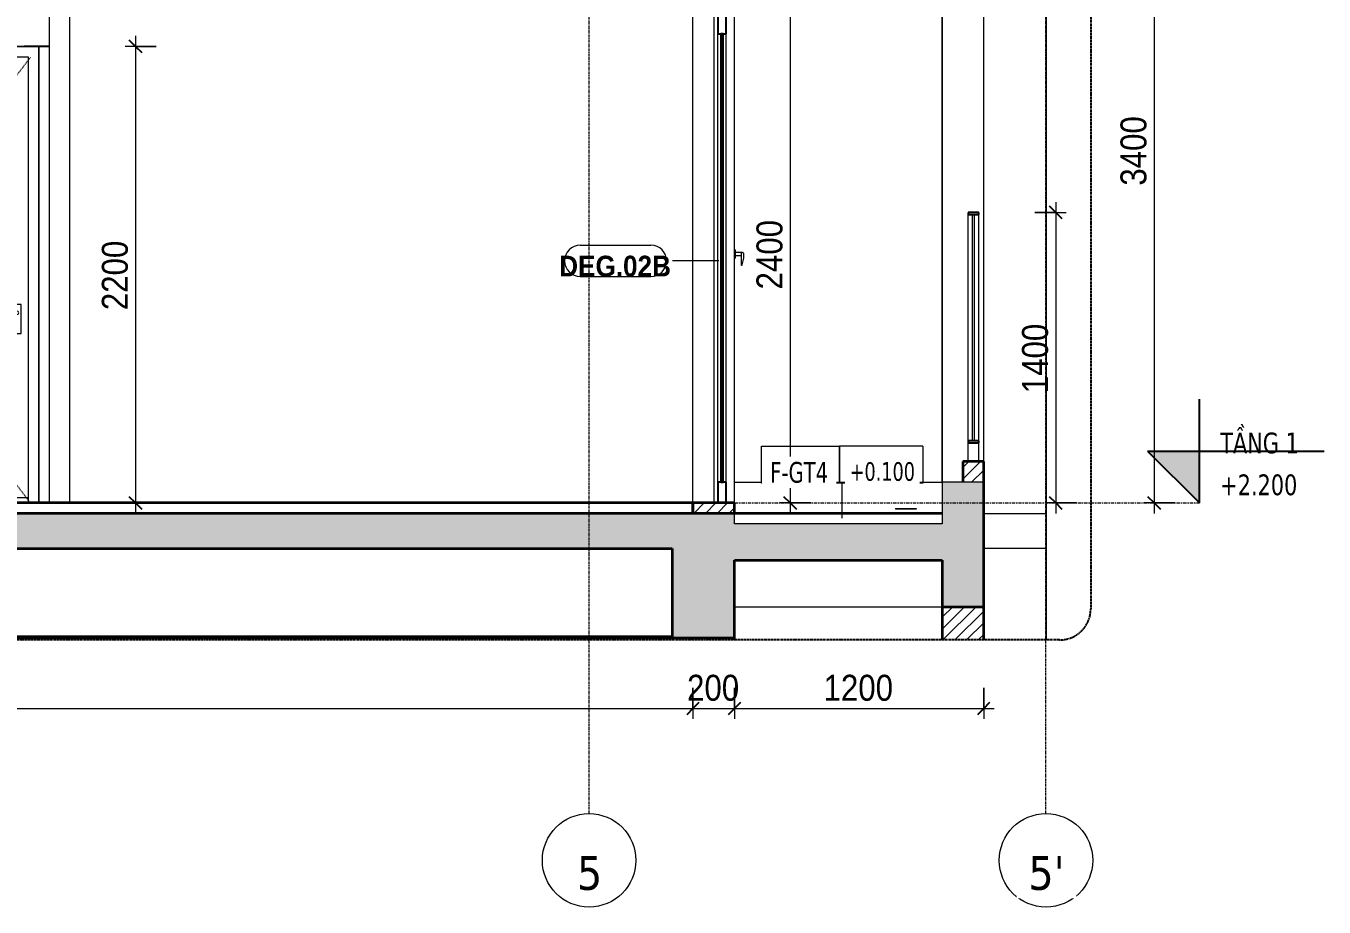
# Model space of a CAD drawing. Header units: millimetres. Extents: x 42054 to 236235, y 253 to 78637.
# Drawn here: x 64682 to 70932, y 253 to 4498 of the extents above; entities that cross this region are included whole.
import ezdxf

# ---------------------------------------------------------------- set-up
doc = ezdxf.new("R2010")
doc.units = ezdxf.units.MM
for name, pattern in [('Centre', [31.75, 6.35, -4.7625, 15.875, -4.7625]), ('Dash', [6, 3, -3]), ('Grid Line', [22.225, 12.7, -3.175, 3.175, -3.175]), ('Hidden', [7.14375, 4.7625, -2.38125])]:
    doc.linetypes.add(name, pattern=pattern)
for name, color, linetype, lineweight in [('0-4', 90, 'Continuous', 5), ('A-ANNO-DIMS', 211, 'Continuous', 9), ('A-ANNO-DIMS-50', 211, 'Continuous', 9), ('A-CLNG-1', 250, 'Continuous', 35), ('A-CLNG-PATT-3', 13, 'Continuous', 18), ('A-DETL-GENF', 92, 'Continuous', 18), ('A-DETL-GENF-4', 92, 'Hidden', 25), ('A-DETL-GENF-5', 9, 'Continuous', 18), ('A-DETL-GENF-HDLN-1', 7, 'Dash', 18), ('A-DETL-MEDM', 33, 'Continuous', 35), ('A-DETL-THIN', 151, 'Continuous', 18), ('A-DOOR', 31, 'Continuous', 18), ('A-DOOR-1', 7, 'Continuous', 18), ('A-DOOR-3', 10, 'Continuous', 25), ('A-DOOR-4', 31, 'Continuous', 25), ('A-DOOR-FRAM', 31, 'Continuous', 25), ('A-DOOR-FRAM-1', 31, 'Continuous', 18), ('A-DOOR-GLAZ', 31, 'Continuous', 25), ('A-DOOR-IDEN', 31, 'Continuous', 9), ('A-FLOR-2', 7, 'Continuous', 18), ('A-FLOR-FNSH-1', 250, 'Continuous', 35), ('A-FLOR-HRAL', 11, 'Continuous', 18), ('A-FLOR-HRAL-3', 11, 'Continuous', 25), ('A-FLOR-IDEN', 11, 'Continuous', 9), ('A-FLOR-LEVL', 51, 'Continuous', 9), ('A-FLOR-LEVL-1', 51, 'Continuous', 25), ('A-FLOR-LEVL-2', 51, 'Centre', 9), ('A-WALL', 113, 'Continuous', 18), ('A-WALL-2', 250, 'Continuous', 35), ('A-WALL-3', 7, 'Continuous', 18), ('A-WALL-PATT-2', 111, 'Continuous', 18), ('M-EQPM', 50, 'Continuous', 18), ('M-EQPM-1', 7, 'Continuous', 18), ('S-BEAM-1', 7, 'Continuous', 18), ('S-COLS', 52, 'Continuous', 18), ('S-COLS-8', 7, 'Continuous', 18), ('S-GRID-1', 1, 'Grid Line', 9), ('S-GRID-IDEN', 1, 'Continuous', 9)]:
    doc.layers.add(name, color=color, linetype=linetype, lineweight=lineweight)
doc.styles.add('Arial_B', font='arialbd.ttf', dxfattribs={"width": 0.9, "height": 100})
doc.styles.add('Tahoma', font='tahoma.ttf', dxfattribs={"width": 0.8, "height": 100})
doc.styles.add('Tahoma_1', font='tahoma.ttf', dxfattribs={"width": 0.8, "height": 90})
doc.styles.add('Tahoma_B', font='tahomabd.ttf', dxfattribs={"height": 162.5})
doc.styles.add('Tahoma_B_1', font='tahomabd.ttf', dxfattribs={"width": 0.85, "height": 100})
doc.styles.add('UTM Avo', font='', dxfattribs={"width": 0.9, "height": 125})
doc.styles.get('UTM Avo').set_extended_font_data('UTM Avo')
doc.dimstyles.new('1_Dim_chi_tiet_2_5', dxfattribs={"dimscale": 304.8, "dimtxt": 124.912619, "dimasz": 0.19685, "dimexe": 0.164042, "dimexo": 0.0625, "dimgap": 0.016404, "dimtad": 1, "dimdec": 0, "dimrnd": 5, "dimzin": 0, "dimdsep": 46, "dimtxsty": 'UTM Avo', "dimblk1": 'OBLIQUE', "dimblk2": 'OBLIQUE', "dimsah": 1, "dimcen": 0.09, "dimdle": 0.164042, "dimazin": 0, "dimtfac": 1, "dimtdec": 4, "dimtix": 1, "dimtmove": 0, "dimatfit": 3, "dimfxl": 0.328084, "dimfxlon": 1, "dimtvp": 1, "dimtolj": 1, "dimtzin": 0, "dimarcsym": 2})
pattern_1 = [(45, (64380.4, 15773.775), (-28.28427, 28.28427), [])]

# ---------------------------------------------------------------- blocks, each defined once
blk = doc.blocks.new('NCV_TKTC_KET CAU_rvt-2-TKCS_CĂN HỘ LOẠI 1A - MẶT CẮT 1')
at = {"layer": 'A-FLOR-2'}
for p, q in [((54652.6, 2150), (54952.6, 2150)), ((54952.6, 2150), (54952.6, 1980)), ((54952.6, 1980), (54652.6, 1980))]:
    blk.add_line(p, q, dxfattribs=at)
at = {"layer": 'S-BEAM-1'}
for p, q in [((53452.6, 2300), (54452.6, 2300)), ((53452.6, 1700), (54452.6, 1700))]:
    blk.add_line(p, q, dxfattribs=at)
at = {"layer": 'S-COLS-8'}
blk.add_line((54952.6, 6144.4), (54952.6, 1540), dxfattribs=at)
blk = doc.blocks.new('DOOR_CW_01 CANH MO-PANEL KINH - DIW_01-900x2200-CỬA GỖ VÂN LAMINATE-553375-TKCS_CĂN HỘ LOẠI 1A - MẶT CẮT 1')
at = {"layer": 'A-DOOR-3'}
blk.add_line((50152.564287, 4400), (50032.564287, 4400), dxfattribs=at)
blk = doc.blocks.new('THU NUOC - THU NUOC-461820-TKCS_CĂN HỘ LOẠI 1A - MẶT CẮT 1')
at = {"layer": 'M-EQPM-1'}
for p, q in [((54227.635618, 5573.175), (54327.635618, 5573.175)), ((54227.635618, 5573.175), (54227.635618, 5570)), ((54327.635618, 5570), (54227.635618, 5570)), ((54327.635618, 5573.175), (54327.635618, 5570))]:
    blk.add_line(p, q, dxfattribs=at)
blk = doc.blocks.new('DOOR_CW_01 CANH MO-PANEL KINH - DIG_01-900x2200-CỬA NHÔM KÍNH-400868-TKCS_CĂN HỘ LOẠI 1A - MẶT CẮT 1')
at = {"layer": 'A-DETL-GENF-HDLN-1'}
for p, q in [((49242.6, 3273.5), (50062.6, 4347)), ((50062.6, 2200), (49242.6, 3273.5))]:
    blk.add_line(p, q, dxfattribs=at)
at = {"layer": 'A-DOOR-1'}
for p, q in [((50102.6, 4400), (49202.6, 4400)), ((49202.6, 4400), (49202.6, 2200)), ((50102.6, 2200), (50102.6, 4400)), ((49252.6, 2200), (49252.6, 4350)), ((49252.6, 4350), (50052.6, 4350)), ((50052.6, 4350), (50052.6, 2200)), ((49367.6, 4158), (49937.6, 4158)), ((49367.6, 2426), (49367.6, 4158)), ((49922.6, 4143), (49382.6, 4143)), ((49382.6, 4143), (49382.6, 2441)), ((49922.6, 3124.5), (49922.6, 4143)), ((49937.6, 4158), (49937.6, 3124.5)), ((49977.8, 3156), (49977.8, 3124.5)), ((50017.3, 3156), (49977.8, 3156)), ((50017.3, 3016), (50017.3, 3156)), ((49896.8, 3124.5), (49922.6, 3124.5)), ((49896.8, 3107.5), (49896.8, 3124.5)), ((49922.6, 3107.5), (49896.8, 3107.5)), ((49997.6, 3124.5), (49922.6, 3124.5)), ((49922.6, 2441), (49922.6, 3107.5)), ((49997.6, 3107.5), (49922.6, 3107.5)), ((49937.6, 3107.5), (49937.6, 2426)), ((49977.8, 3107.5), (49977.8, 3016)), ((49977.8, 3016), (50017.3, 3016)), ((49382.6, 2441), (49922.6, 2441)), ((49937.6, 2426), (49367.6, 2426)), ((49252.6, 2226), (50052.6, 2226))]:
    blk.add_line(p, q, dxfattribs=at)
for start, end in [(0, 90), (270, 360)]:
    blk.add_arc((49997.6, 3116), 8.5, start, end, dxfattribs=at)
blk = doc.blocks.new('NCV_TKTC_TANG 1_rvt-2-TKCS_CĂN HỘ LOẠI 1A - MẶT CẮT 1')
at = {"layer": 'A-FLOR-FNSH-1'}
for p, q in [((53252.6, 2200), (44652.6, 2200)), ((53252.6, 2150), (53252.6, 2200)), ((54452.6, 2150), (53452.6, 2150))]:
    blk.add_line(p, q, dxfattribs=at)
at = {"layer": 'A-WALL-3'}
for p, q in [((50152.6, 4700), (50152.6, 2200)), ((53252.6, 2200), (53252.6, 4700)), ((49202.6, 4400), (50102.6, 4400)), ((50102.6, 4400), (50102.6, 2300)), ((50102.6, 2300), (50102.6, 2200))]:
    blk.add_line(p, q, dxfattribs=at)
at = {"layer": 'S-COLS-8'}
for p, q in [((50152.6, 4700), (50152.6, 2200)), ((50252.6, 2200), (50252.6, 4700))]:
    blk.add_line(p, q, dxfattribs=at)
at = {"layer": 'A-DOOR'}
for name in ['DOOR_CW_01 CANH MO-PANEL KINH - DIG_01-900x2200-CỬA NHÔM KÍNH-400868-TKCS_CĂN HỘ LOẠI 1A - MẶT CẮT 1', 'DOOR_CW_01 CANH MO-PANEL KINH - DIW_01-900x2200-CỬA GỖ VÂN LAMINATE-553375-TKCS_CĂN HỘ LOẠI 1A - MẶT CẮT 1']:
    blk.add_blockref(name, (0, 0), dxfattribs=at)
at = {"layer": 'M-EQPM'}
blk.add_blockref('THU NUOC - THU NUOC-461820-TKCS_CĂN HỘ LOẠI 1A - MẶT CẮT 1', (0, -3400), dxfattribs=at)
blk = doc.blocks.new('DEG_02-DEG_03 - DEG_02B-1800x2400mm-CỬA ĐI 02 CÁNH TRƯỢT-2213204-TKCS_CĂN HỘ LOẠI 1A - MẶT CẮT 1')
at = {"layer": 'A-DOOR'}
for p, q in [((53452.6, 2200), (53452.6, 4560)), ((53372.6, 2300), (53372.6, 4460)), ((53412.6, 2300), (53412.6, 4460)), ((53412.6, 2300), (53412.6, 4460)), ((53455.6, 3420), (53452.6, 3420)), ((53452.6, 3380), (53455.6, 3380)), ((53455.6, 3420), (53455.6, 3400)), ((53485.6, 3407), (53455.6, 3407)), ((53455.6, 3400), (53455.6, 3380)), ((53455.6, 3393), (53485.6, 3393)), ((53485.6, 3399.2), (53485.6, 3408.3)), ((53485.6, 3345.2), (53485.6, 3399.2)), ((53485.6, 3343.7), (53485.6, 3345.2)), ((53485.6, 3345.2), (53485.6, 3343.7))]:
    blk.add_line(p, q, dxfattribs=at)
at = {"layer": 'A-DOOR', "flags": 128}
for points in [[(53485.6, 3408.7), (53485.7, 3408.7), (53485.8, 3408.7), (53485.8, 3408.7), (53485.9, 3408.7), (53485.9, 3408.7), (53486, 3408.7), (53486.1, 3408.7), (53486.1, 3408.7), (53486.2, 3408.7), (53486.2, 3408.7), (53486.3, 3408.7), (53486.3, 3408.7), (53486.4, 3408.7), (53486.4, 3408.7), (53486.5, 3408.7), (53486.5, 3408.7), (53486.6, 3408.7), (53486.6, 3408.7), (53486.7, 3408.7), (53486.7, 3408.7), (53486.8, 3408.7), (53486.8, 3408.7), (53486.8, 3408.7), (53486.9, 3408.7), (53486.9, 3408.7), (53486.9, 3408.7), (53487, 3408.7), (53487, 3408.7), (53487, 3408.7), (53487, 3408.7), (53487.1, 3408.7), (53487.1, 3408.7), (53487.1, 3408.7), (53487.1, 3408.7), (53487.1, 3408.7), (53487.1, 3408.7), (53487.1, 3408.7), (53487.1, 3408.7), (53487.1, 3408.7)], [(53487.1, 3408.7), (53487.1, 3408.7), (53487.1, 3408.7), (53487.1, 3408.7), (53487.1, 3408.7), (53487.1, 3408.7), (53487.1, 3408.7), (53487.1, 3408.7), (53487.1, 3408.7), (53487, 3408.7), (53487, 3408.7), (53487, 3408.7), (53487, 3408.7), (53486.9, 3408.7), (53486.9, 3408.7), (53486.9, 3408.7), (53486.8, 3408.7), (53486.8, 3408.7), (53486.8, 3408.7), (53486.7, 3408.7), (53486.7, 3408.7), (53486.6, 3408.7), (53486.6, 3408.7), (53486.5, 3408.7), (53486.5, 3408.7), (53486.4, 3408.7), (53486.4, 3408.7), (53486.3, 3408.7), (53486.3, 3408.7), (53486.2, 3408.7), (53486.2, 3408.7), (53486.1, 3408.7), (53486.1, 3408.7), (53486, 3408.7), (53485.9, 3408.7), (53485.9, 3408.7), (53485.8, 3408.7), (53485.8, 3408.7), (53485.7, 3408.7), (53485.7, 3408.7), (53485.6, 3408.7)], [(53487.1, 3408.7), (53487.5, 3408.7), (53487.9, 3408.6), (53488.3, 3408.6), (53488.6, 3408.5), (53489, 3408.5), (53489.4, 3408.4), (53489.7, 3408.3), (53490.1, 3408.2), (53490.5, 3408.1), (53490.8, 3407.9), (53491.2, 3407.8), (53491.5, 3407.6), (53491.8, 3407.4), (53492.2, 3407.2), (53492.5, 3407), (53492.8, 3406.8), (53493.1, 3406.6), (53493.4, 3406.3), (53493.6, 3406.1), (53493.9, 3405.8), (53494.2, 3405.5), (53494.4, 3405.2), (53494.7, 3404.9), (53494.9, 3404.6), (53495.1, 3404.3), (53495.3, 3404), (53495.5, 3403.7), (53495.6, 3403.3), (53495.8, 3403), (53495.9, 3402.6), (53496.1, 3402.3), (53496.2, 3401.9), (53496.3, 3401.6), (53496.4, 3401.2), (53496.4, 3400.8), (53496.5, 3400.4), (53496.5, 3400.1), (53496.6, 3399.7), (53496.6, 3399.3), (53496.6, 3399.2)], [(53496.6, 3399.2), (53496.5, 3392.6), (53496.1, 3386), (53495.4, 3379.5), (53494.5, 3373), (53493.3, 3366.5), (53491.9, 3360.1), (53490.2, 3353.7), (53488.2, 3347.4), (53487.5, 3345.2)], [(53487.5, 3345.2), (53487.5, 3345.1), (53487.4, 3345), (53487.4, 3345), (53487.3, 3344.9), (53487.3, 3344.8), (53487.2, 3344.7), (53487.2, 3344.6), (53487.1, 3344.6), (53487.1, 3344.5), (53487, 3344.4), (53486.9, 3344.3), (53486.9, 3344.3), (53486.8, 3344.2), (53486.7, 3344.2), (53486.7, 3344.1), (53486.6, 3344), (53486.5, 3344), (53486.4, 3343.9), (53486.3, 3343.9), (53486.3, 3343.9), (53486.2, 3343.8), (53486.1, 3343.8), (53486, 3343.8), (53485.9, 3343.7), (53485.8, 3343.7), (53485.7, 3343.7), (53485.6, 3343.7)]]:
    blk.add_lwpolyline(points, dxfattribs=at)
at = {"layer": 'A-DOOR-4'}
for p, q in [((53372.6, 4560), (53372.6, 4460)), ((53412.6, 4560), (53372.6, 4560)), ((53412.6, 4460), (53412.6, 4560)), ((53372.6, 4460), (53412.6, 4460)), ((53372.6, 2300), (53372.6, 2200)), ((53412.6, 2300), (53372.6, 2300)), ((53412.6, 2200), (53412.6, 2300)), ((53372.6, 2200), (53412.6, 2200))]:
    blk.add_line(p, q, dxfattribs=at)
at = {"layer": 'A-DOOR-FRAM'}
for p, q in [((53352.6, 4600), (53352.6, 4560)), ((53452.6, 4560), (53452.6, 4600)), ((53352.6, 4560), (53452.6, 4560))]:
    blk.add_line(p, q, dxfattribs=at)
at = {"layer": 'A-DOOR-FRAM-1'}
blk.add_line((53352.6, 4560), (53352.6, 2200), dxfattribs=at)
at = {"layer": 'A-DOOR-GLAZ'}
for p, q in [((53387.6, 4460), (53387.6, 2300)), ((53397.6, 4460), (53387.6, 4460)), ((53397.6, 2300), (53397.6, 4460)), ((53387.6, 2300), (53397.6, 2300))]:
    blk.add_line(p, q, dxfattribs=at)
blk = doc.blocks.new('Railing - 50 x 10mm-V23-TKCS_CĂN HỘ LOẠI 1A - MẶT CẮT 1')
at = {"layer": 'A-FLOR-HRAL'}
for p, q in [((54578.564287, 2500), (54578.564287, 3590)), ((54628.564287, 2500), (54628.564287, 3590)), ((54578.564287, 2400), (54578.564287, 2490)), ((54628.564287, 2400), (54628.564287, 2490))]:
    blk.add_line(p, q, dxfattribs=at)
blk = doc.blocks.new('Railing - 10mm-1251313-TKCS_CĂN HỘ LOẠI 1A - MẶT CẮT 1')
at = {"layer": 'A-FLOR-HRAL'}
for p, q in [((54598.564287, 2500), (54598.564287, 3590)), ((54608.564287, 2500), (54608.564287, 3590))]:
    blk.add_line(p, q, dxfattribs=at)
blk = doc.blocks.new('Railing - Railing-1598472-TKCS_CĂN HỘ LOẠI 1A - MẶT CẮT 1')
at = {"layer": 'A-FLOR-HRAL-3'}
for p, q in [((54628.564287, 3600), (54578.564287, 3600)), ((54578.564287, 3600), (54578.564287, 3590)), ((54578.564287, 3590), (54628.564287, 3590)), ((54628.564287, 3590), (54628.564287, 3600)), ((54628.564287, 2500), (54578.564287, 2500)), ((54578.564287, 2500), (54578.564287, 2490)), ((54578.564287, 2490), (54628.564287, 2490)), ((54628.564287, 2490), (54628.564287, 2500))]:
    blk.add_line(p, q, dxfattribs=at)
for name in ['Railing - 50 x 10mm-V23-TKCS_CĂN HỘ LOẠI 1A - MẶT CẮT 1', 'Railing - 10mm-1251313-TKCS_CĂN HỘ LOẠI 1A - MẶT CẮT 1']:
    blk.add_blockref(name, (0, 0))
blk = doc.blocks.new('BORDER VIEW - BORDER VIEW-3681073-TKCS_CĂN HỘ LOẠI 1A - MẶT CẮT 1')
at = {"layer": 'A-DETL-GENF-4'}
for p, q in [((55168, 5994.4), (55168, 1690)), ((55018, 1540), (44292.6, 1540))]:
    blk.add_line(p, q, dxfattribs=at)
blk.add_arc((55018, 1690), 150, 270, 0, dxfattribs=at)
blk = doc.blocks.new('Level - CAO ĐỘ LEVEL-350587-TKCS_CĂN HỘ LOẠI 1A - MẶT CẮT 1')
at = {"layer": 'A-FLOR-LEVL'}
blk.add_hatch(color=256, dxfattribs=at).paths.add_polyline_path([(55691.3, 2450), (55691.3, 2200), (55441.3, 2450)])
at = {"layer": 'A-FLOR-LEVL-1'}
for p, q in [((55691.3, 2200), (55691.3, 2700)), ((55441.3, 2450), (55691.3, 2200)), ((55441.3, 2450), (56291.3, 2450))]:
    blk.add_line(p, q, dxfattribs=at)
blk = doc.blocks.new('Grid - M_Grid Head - Circle-353313-TKCS_CĂN HỘ LOẠI 1A - MẶT CẮT 1')
at = {"layer": 'S-GRID-IDEN'}
blk.add_circle((44452.564287, 478.136035), 225, dxfattribs=at)
blk = doc.blocks.new('DIMBLOCK54-TKCS_CĂN HỘ LOẠI 1A - MẶT CẮT 1')
at = {"layer": 'A-ANNO-DIMS-50', "lineweight": 25}
for p, q in [((70114, 5600), (70084, 5630)), ((70114, 5600), (70144, 5570)), ((70114, 2200), (70084, 2230)), ((70114, 2200), (70144, 2170))]:
    blk.add_line(p, q, dxfattribs=at)
at = {"layer": 'A-ANNO-DIMS-50'}
for p, q in [((70114, 5650), (70114, 2150)), ((70214, 5600), (70064, 5600)), ((70114, 5600), (70214, 5600)), ((70214, 2200), (70064, 2200)), ((70114, 2200), (70214, 2200))]:
    blk.add_line(p, q, dxfattribs=at)
at = {"layer": 'A-ANNO-DIMS-50', "color": 0, "insert": (69951.6, 3728.8), "char_height": 125, "width": 410.824, "attachment_point": 1, "rotation": 90, "line_spacing_factor": 1.110334, "style": 'UTM Avo'}
blk.add_mtext('3400', dxfattribs=at)
blk = doc.blocks.new('_Oblique')
at = {"color": 0, "linetype": 'ByBlock', "lineweight": -2}
blk.add_line((-0.5, -0.5), (0.5, 0.5), dxfattribs=at)
blk = doc.blocks.new('STN_Door Tag - STN_Door Tag-1788670-TKCS_CĂN HỘ LOẠI 1A - MẶT CẮT 1')
at = {"layer": 'A-DOOR-IDEN'}
for p, q in [((52710.3, 3442), (53050.3, 3442)), ((52710.3, 3291), (53050.3, 3291))]:
    blk.add_line(p, q, dxfattribs=at)
for centre, start, end in [((52710.3, 3366.5), 90, 270), ((53050.3, 3366.5), 270, 90)]:
    blk.add_arc(centre, 75.5, start, end, dxfattribs=at)
blk = doc.blocks.new('DIMBLOCK55-TKCS_CĂN HỘ LOẠI 1A - MẶT CẮT 1')
at = {"layer": 'A-ANNO-DIMS-50', "lineweight": 25}
for p, q in [((68361.4, 4600), (68331.4, 4630)), ((68361.4, 4600), (68391.4, 4570)), ((68361.4, 2200), (68331.4, 2230)), ((68361.4, 2200), (68391.4, 2170))]:
    blk.add_line(p, q, dxfattribs=at)
at = {"layer": 'A-ANNO-DIMS-50'}
for p, q in [((68361.4, 4650), (68361.4, 2150)), ((68261.4, 4600), (68411.4, 4600)), ((68361.4, 4600), (68261.4, 4600)), ((68461.4, 2200), (68311.4, 2200)), ((68361.4, 2200), (68461.4, 2200))]:
    blk.add_line(p, q, dxfattribs=at)
at = {"layer": 'A-ANNO-DIMS-50', "color": 0, "insert": (68199, 3228.8), "char_height": 125, "width": 410.824, "attachment_point": 1, "rotation": 90, "line_spacing_factor": 1.110334, "style": 'UTM Avo'}
blk.add_mtext('2400', dxfattribs=at)
blk = doc.blocks.new('DIMBLOCK56-TKCS_CĂN HỘ LOẠI 1A - MẶT CẮT 1')
at = {"layer": 'A-ANNO-DIMS-50', "lineweight": 25}
for p, q in [((69640, 3600), (69610, 3630)), ((69640, 3600), (69670, 3570)), ((69640, 2200), (69610, 2230)), ((69640, 2200), (69670, 2170))]:
    blk.add_line(p, q, dxfattribs=at)
at = {"layer": 'A-ANNO-DIMS-50'}
for p, q in [((69640, 3650), (69640, 2150)), ((69540, 3600), (69690, 3600)), ((69640, 3600), (69540, 3600)), ((69740, 2200), (69590, 2200)), ((69640, 2200), (69740, 2200))]:
    blk.add_line(p, q, dxfattribs=at)
at = {"layer": 'A-ANNO-DIMS-50', "color": 0, "insert": (69477.6, 2728.8), "char_height": 125, "width": 410.824, "attachment_point": 1, "rotation": 90, "line_spacing_factor": 1.110334, "style": 'UTM Avo'}
blk.add_mtext('1400', dxfattribs=at)
blk = doc.blocks.new('DIMBLOCK58-TKCS_CĂN HỘ LOẠI 1A - MẶT CẮT 1')
at = {"layer": 'A-ANNO-DIMS-50'}
for p, q in [((59293.1, 1309.8), (59293.1, 1159.8)), ((59293.1, 1209.8), (59293.1, 1309.8)), ((67893.2, 1309.8), (67893.2, 1159.8)), ((67893.2, 1209.8), (67893.2, 1309.8)), ((59293.1, 1209.8), (67893.2, 1209.8))]:
    blk.add_line(p, q, dxfattribs=at)
at = {"layer": 'A-ANNO-DIMS-50', "lineweight": 25}
for p, q in [((59293.1, 1209.8), (59263.1, 1179.8)), ((59293.1, 1209.8), (59323.1, 1239.8)), ((67893.2, 1209.8), (67863.2, 1179.8)), ((67893.2, 1209.8), (67923.2, 1239.8))]:
    blk.add_line(p, q, dxfattribs=at)
at = {"layer": 'A-ANNO-DIMS-50', "color": 0, "insert": (63422, 1372.2), "char_height": 125, "width": 410.824, "attachment_point": 1, "line_spacing_factor": 1.110334, "style": 'UTM Avo'}
blk.add_mtext('8600', dxfattribs=at)
blk = doc.blocks.new('DIMBLOCK59-TKCS_CĂN HỘ LOẠI 1A - MẶT CẮT 1')
at = {"layer": 'A-ANNO-DIMS-50'}
for p, q in [((67893.2, 1309.8), (67893.2, 1159.8)), ((67893.2, 1209.8), (67893.2, 1309.8)), ((68093.2, 1309.8), (68093.2, 1159.8)), ((68093.2, 1209.8), (68093.2, 1309.8)), ((67893.2, 1209.8), (68093.2, 1209.8))]:
    blk.add_line(p, q, dxfattribs=at)
at = {"layer": 'A-ANNO-DIMS-50', "lineweight": 25}
for p, q in [((67893.2, 1209.8), (67863.2, 1179.8)), ((67893.2, 1209.8), (67923.2, 1239.8)), ((68093.2, 1209.8), (68063.2, 1179.8)), ((68093.2, 1209.8), (68123.2, 1239.8))]:
    blk.add_line(p, q, dxfattribs=at)
at = {"layer": 'A-ANNO-DIMS-50', "color": 0, "insert": (67864.8, 1372.2), "char_height": 125, "width": 308.118, "attachment_point": 1, "line_spacing_factor": 1.110334, "style": 'UTM Avo'}
blk.add_mtext('200', dxfattribs=at)
blk = doc.blocks.new('DIMBLOCK60-TKCS_CĂN HỘ LOẠI 1A - MẶT CẮT 1')
at = {"layer": 'A-ANNO-DIMS-50'}
for p, q in [((68093.2, 1309.8), (68093.2, 1159.8)), ((68093.2, 1209.8), (68093.2, 1309.8)), ((69293.1, 1309.8), (69293.1, 1159.8)), ((69293.1, 1209.8), (69293.1, 1309.8)), ((68093.2, 1209.8), (69343.1, 1209.8))]:
    blk.add_line(p, q, dxfattribs=at)
at = {"layer": 'A-ANNO-DIMS-50', "lineweight": 25}
for p, q in [((68093.2, 1209.8), (68063.2, 1179.8)), ((68093.2, 1209.8), (68123.2, 1239.8)), ((69293.1, 1209.8), (69263.1, 1179.8)), ((69293.1, 1209.8), (69323.1, 1239.8))]:
    blk.add_line(p, q, dxfattribs=at)
at = {"layer": 'A-ANNO-DIMS-50', "color": 0, "insert": (68522, 1372.2), "char_height": 125, "width": 410.824, "attachment_point": 1, "line_spacing_factor": 1.110334, "style": 'UTM Avo'}
blk.add_mtext('1200', dxfattribs=at)
blk = doc.blocks.new('DIMBLOCK62-TKCS_CĂN HỘ LOẠI 1A - MẶT CẮT 1')
at = {"layer": 'A-ANNO-DIMS-50'}
for p, q in [((65209.4, 4450), (65209.4, 2150)), ((65309.4, 4400), (65159.4, 4400)), ((65209.4, 4400), (65309.4, 4400)), ((65309.4, 2200), (65159.4, 2200)), ((65209.4, 2200), (65309.4, 2200))]:
    blk.add_line(p, q, dxfattribs=at)
at = {"layer": 'A-ANNO-DIMS-50', "lineweight": 25}
for p, q in [((65209.4, 4400), (65179.4, 4430)), ((65209.4, 4400), (65239.4, 4370)), ((65209.4, 2200), (65179.4, 2230)), ((65209.4, 2200), (65239.4, 2170))]:
    blk.add_line(p, q, dxfattribs=at)
at = {"layer": 'A-ANNO-DIMS-50', "color": 0, "insert": (65047.1, 3128.8), "char_height": 125, "width": 410.824, "attachment_point": 1, "rotation": 90, "line_spacing_factor": 1.110334, "style": 'UTM Avo'}
blk.add_mtext('2200', dxfattribs=at)
blk = doc.blocks.new('TAG SAN - TTG - TAG FFL-4075299-TKCS_CĂN HỘ LOẠI 1A - MẶT CẮT 1')
at = {"layer": 'A-FLOR-IDEN'}
for p, q in [((47280.6, 2308), (47280.6, 2486.7)), ((47280.6, 2486.7), (47656.6, 2486.7)), ((47656.6, 2486.7), (47656.6, 2308)), ((48056.6, 2486.7), (47656.6, 2486.7)), ((47656.6, 2308), (47656.6, 2486.7)), ((48056.6, 2486.7), (48056.6, 2308)), ((47656.6, 2308), (47280.6, 2308)), ((48056.6, 2308), (47656.6, 2308))]:
    blk.add_line(p, q, dxfattribs=at)

msp = doc.modelspace()

# ---------------------------------------------------------------- hatches: boundary and pattern name
at = {"layer": 'A-CLNG-PATT-3'}
h = msp.add_hatch(dxfattribs=at)
h.set_pattern_fill('FP_4', color=256, style=0, pattern_type=2)
h.set_pattern_definition([(0, (64380.4, 15773.77), (406.4, 101.6), [16.764, -288.036, 16.764, -288.036, -1625.6]), (0, (64380.4, 15773.77), (406.4, 101.6), [-609.6, 16.764, -592.836, 16.764, -288.036, -711.2]), (0, (64380.4, 15773.77), (406.4, 101.6), [-1524, 16.764, -186.436, 16.764, -491.236]), (120, (64532.8, 15824.58), (-291.1882, 301.1527), [16.764, -288.036, 16.764, -1913.636]), (120, (64532.8, 15824.58), (-291.1882, 301.1527), [-321.564, -288.036, 16.764, -592.836, -1016]), (120, (64532.8, 15824.58), (-291.1882, 301.1527), [-1219.2, 16.764, -288.036, 16.764, -694.436]), (120, (64532.8, 15824.58), (-291.1882, 301.1527), [-1540.764, -186.436, 16.764, -491.236]), (240, (64583.6, 16027.77), (-115.2118, -402.7527), [16.764, -288.036, 16.764, -1913.636]), (240, (64583.6, 16027.77), (-115.2118, -402.7527), [-321.564, -288.036, 16.764, -592.836, -1016]), (240, (64583.6, 16027.77), (-115.2118, -402.7527), [-1219.2, 16.764, -288.036, 16.764, -694.436]), (240, (64583.6, 16027.77), (-115.2118, -402.7527), [-1540.764, -186.436, 16.764, -491.236])])
h.paths.add_polyline_path([(58882.5, 1550), (59093.2, 1550), (59093.1, 1555), (58870.4, 1555), (58876, 1552.7)])
h.paths.add_polyline_path([(67793.2, 1550), (67793.2, 1555), (59693.2, 1555), (59693.2, 1550), (67162.7, 1550)])
at = {"layer": 'A-DETL-GENF-5'}
h = msp.add_hatch(dxfattribs=at)
h.set_pattern_fill('FP_3', color=256, style=0, pattern_type=2)
h.set_pattern_definition([(50, (64380.4, 15773.77), (364.368, -31.8783), [38.1, -419.1]), (355, (64380.4, 15773.77), (-70.486, 382.113), [30.48, -335.28]), (100.451, (64410.76, 15771.12), (293.885, 350.233), [32.38, -356.18]), (46.184, (64380.4, 15875.38), (542.158, -84.086), [57.15, -628.65]), (96.636, (64425.6, 15868.37), (474.805, 494.855), [48.57, -534.27]), (351.184, (64380.4, 15875.4), (474.81, 494.85), [45.72, -502.92]), (21, (64431.2, 15849.98), (303.2285, -204.5305), [38.1, -419.1]), (326, (64431.2, 15849.98), (123.604, 368.376), [30.48, -335.28]), (71.451, (64456.47, 15832.93), (426.834, 163.843), [32.38, -356.18]), (37.5, (64380.4, 15773.77), (6.1766, 169.1102), [3.353, -327.863, 3.353, -337.007, -336.55]), (37.5, (64380.4, 15773.77), (6.1766, 169.1102), [-671.576, 3.353, -333.197]), (7.5, (64380.4, 15773.77), (133.6389, 200.3615), [3.353, -190.703, 3.353, -320.243, -128.27]), (7.5, (64380.4, 15773.77), (133.6389, 200.3615), [-517.652, 3.353, -124.917]), (327.5, (64267.12, 15773.77), (271.1818, -11.4584), [3.353, -123.647, 3.353, -392.887, -525.78]), (327.5, (64267.12, 15773.77), (271.1818, -11.4584), [-523.24, 3.353, -522.427]), (317.5, (64216.32, 15773.77), (296.2585, 50.853), [3.353, -161.747, 3.353, -259.791, -373.38]), (317.5, (64216.32, 15773.77), (296.2585, 50.853), [-428.244, 3.353, -370.027]), (45, (64380.4, 15773.77), (-125.7236, 125.7236), []), (45, (64380.4, 15964.27), (-125.7236, 125.7236), [])])
h.paths.add_polyline_path([(67893.2, 1550), (68093.2, 1550), (68093.2, 1925), (69093.1, 1925), (69093.1, 1700), (69293.2, 1700), (69293.1, 2300), (69093.1, 2300), (69093.1, 2100), (68093.2, 2100), (68093.2, 2150), (58783.1, 2150), (58783.1, 1960), (59093.2, 1960), (59093.2, 1550), (59693.2, 1550), (59693.2, 1980), (63593.5, 1980), (63593.5, 1750), (63793.5, 1750), (63793.5, 1980), (67793.2, 1980), (67793.2, 1550)])
h.paths.add_polyline_path([(59093.1, 4400), (59293.1, 4400), (59293.1, 4600), (59093.1, 4600)])
h.paths.add_polyline_path([(68093.2, 4600), (68093.2, 4800), (67893.2, 4800), (67893.2, 4600)])
h.paths.add_polyline_path([(59293.1, 4950), (59693.2, 4950), (59693.2, 5385), (63593.5, 5385), (63593.5, 5150), (63793.5, 5150), (63793.5, 5385), (67793.2, 5385), (67793.2, 4950), (68093.2, 4950), (68093.2, 5335), (69093.2, 5335), (69093.2, 5100), (69293.2, 5100), (69293.1, 5700), (69093.1, 5700), (69093.1, 5500), (68093.2, 5500), (68093.1, 5550), (58783.1, 5550), (58783.1, 5360), (59093.2, 5360), (59093.2, 4950), (59183.1, 4950)])
at = {"layer": 'A-WALL-PATT-2'}
h = msp.add_hatch(dxfattribs=at)
h.set_pattern_fill('FP_6', color=256, style=0, pattern_type=2)
h.set_pattern_definition(pattern_1)
h.paths.add_polyline_path([(67893.2, 2150), (68093.2, 2150), (68093.1, 2200), (67893.2, 2200)])
h.paths.add_polyline_path([(67943.2, 4800), (68093.2, 4800), (68093.2, 4950), (67893.2, 4950), (67893.2, 4800)])
h = msp.add_hatch(dxfattribs=at)
h.set_pattern_fill('FP_6', color=256, style=0, pattern_type=2)
h.set_pattern_definition(pattern_1)
h.paths.add_polyline_path([(69196.1, 2300), (69293.1, 2300), (69293.1, 2400), (69193.1, 2400), (69193.1, 2300)])
h = msp.add_hatch(dxfattribs=at)
h.set_pattern_fill('FP_6', color=256, style=0, pattern_type=2)
h.set_pattern_definition(pattern_1)
h.paths.add_polyline_path([(69193.1, 1540), (69293.1, 1540), (69293.1, 1700), (69093.1, 1700), (69093.1, 1540)])
h = msp.add_hatch(dxfattribs=at)
h.set_pattern_fill('FP_6', color=256, style=0, pattern_type=2)
h.set_pattern_definition(pattern_1)
h.paths.add_polyline_path([(68021.8, 1540), (68093.2, 1540), (68093.2, 1550), (67893.2, 1550), (67893.2, 1540)])

# ---------------------------------------------------------------- linework, layer by layer
at = {"layer": 'A-CLNG-1'}
for p, q in [((67793.2, 1555), (59693.2, 1555)), ((59693.2, 1550), (67793.2, 1550))]:
    msp.add_line(p, q, dxfattribs=at)
at = {"layer": 'A-DETL-MEDM'}
for p, q in [((69293.2, 1700), (69293.2, 2300)), ((68093.2, 2150), (58783.1, 2150)), ((63793.5, 1980), (67793.2, 1980)), ((67793.2, 1980), (67793.2, 1550)), ((68093.2, 1550), (68093.2, 1925)), ((68093.2, 1925), (69093.1, 1925)), ((69093.1, 1925), (69093.1, 1700)), ((69093.1, 1700), (69293.2, 1700)), ((67793.2, 1550), (68093.2, 1550))]:
    msp.add_line(p, q, dxfattribs=at)
at = {"layer": 'A-DETL-THIN'}
for p, q in [((69293.2, 2300), (69093.1, 2300)), ((69093.1, 2300), (69093.1, 2100)), ((68093.2, 2100), (68093.2, 2150)), ((69093.1, 2100), (68093.2, 2100))]:
    msp.add_line(p, q, dxfattribs=at)
at = {"layer": 'A-DOOR-IDEN'}
msp.add_line((68018.5, 3367), (67795.3, 3367), dxfattribs=at)
at = {"layer": 'A-FLOR-IDEN'}
msp.add_line((68611.3, 2126.1), (68611.3, 2295), dxfattribs=at)
at = {"layer": 'A-FLOR-LEVL-2'}
msp.add_line((58431.7, 2200), (70331.8, 2200), dxfattribs=at)
at = {"layer": 'A-WALL'}
for p, q in [((69093.1, 2300), (69093.1, 5100)), ((67893.2, 2200), (67893.2, 4600))]:
    msp.add_line(p, q, dxfattribs=at)
at = {"layer": 'A-WALL-2'}
for p, q in [((69193.1, 2400), (69193.1, 2300)), ((69293.1, 2400), (69193.1, 2400)), ((69293.1, 2299.9), (69293.1, 2400)), ((67893.2, 2200), (67893.2, 2150)), ((68093.2, 2200), (67893.2, 2200)), ((68093.2, 2150), (68093.2, 2200)), ((69093.1, 1700), (69093.1, 1540)), ((69293.1, 1540), (69293.1, 1700.1)), ((67893.2, 1550), (67893.2, 1540)), ((68093.2, 1540), (68093.2, 1550))]:
    msp.add_line(p, q, dxfattribs=at)
at = {"layer": 'S-COLS'}
for p, q in [((69093.1, 5100), (69093.1, 2300)), ((69293.1, 2400), (69293.1, 5100))]:
    msp.add_line(p, q, dxfattribs=at)
at = {"layer": 'S-GRID-1'}
for p, q in [((67393.1, 1953.1), (67393.1, 5443.3)), ((69593.1, 1953.1), (69593.1, 5443.3)), ((67393.1, 703.1), (67393.1, 1953.1)), ((69593.1, 703.1), (69593.1, 1953.1))]:
    msp.add_line(p, q, dxfattribs=at)

# ---------------------------------------------------------------- block references
at = {"layer": '0-4'}
for name in ['NCV_TKTC_KET CAU_rvt-2-TKCS_CĂN HỘ LOẠI 1A - MẶT CẮT 1', 'NCV_TKTC_TANG 1_rvt-2-TKCS_CĂN HỘ LOẠI 1A - MẶT CẮT 1']:
    msp.add_blockref(name, (14640.6, 0), dxfattribs=at)
at = {"layer": 'A-DETL-GENF'}
msp.add_blockref('BORDER VIEW - BORDER VIEW-3681073-TKCS_CĂN HỘ LOẠI 1A - MẶT CẮT 1', (14640.6, 0), dxfattribs=at)
at = {"layer": 'A-DOOR'}
msp.add_blockref('DEG_02-DEG_03 - DEG_02B-1800x2400mm-CỬA ĐI 02 CÁNH TRƯỢT-2213204-TKCS_CĂN HỘ LOẠI 1A - MẶT CẮT 1', (14640.6, 0), dxfattribs=at)
at = {"layer": 'A-DOOR-IDEN'}
msp.add_blockref('STN_Door Tag - STN_Door Tag-1788670-TKCS_CĂN HỘ LOẠI 1A - MẶT CẮT 1', (14640.6, 0), dxfattribs=at)
at = {"layer": 'A-FLOR-HRAL'}
msp.add_blockref('Railing - Railing-1598472-TKCS_CĂN HỘ LOẠI 1A - MẶT CẮT 1', (14640.6, 0), dxfattribs=at)
at = {"layer": 'A-FLOR-IDEN'}
msp.add_blockref('TAG SAN - TTG - TAG FFL-4075299-TKCS_CĂN HỘ LOẠI 1A - MẶT CẮT 1', (20942.7, -12.9), dxfattribs=at)
at = {"layer": 'A-FLOR-LEVL-1'}
msp.add_blockref('Level - CAO ĐỘ LEVEL-350587-TKCS_CĂN HỘ LOẠI 1A - MẶT CẮT 1', (14640.6, 0), dxfattribs=at)
at = {"layer": 'S-GRID-IDEN'}
for p in [(22940.6, 0), (25140.6, 0)]:
    msp.add_blockref('Grid - M_Grid Head - Circle-353313-TKCS_CĂN HỘ LOẠI 1A - MẶT CẮT 1', p, dxfattribs=at)

# ---------------------------------------------------------------- texts
at = {"layer": 'A-DOOR-IDEN', "insert": (67518.3, 3340.6), "char_height": 100, "width": 550.8, "attachment_point": 5, "line_spacing_factor": 0.936439, "style": 'Arial_B'}
msp.add_mtext('\\pt2.25,4.5,6.75,9,11.25,13.5,15.75,18,20.25,22.5,24.75,27,29.25,31.5,33.75,36,38.25,40.5,42.75,45,47.25,49.5,51.75,54,56.25,58.5,60.75,63,65.25,67.5,69.75,72;DEG.02B', dxfattribs=at)
at = {"layer": 'A-FLOR-LEVL', "char_height": 100, "line_spacing_factor": 0.996129, "style": 'Tahoma_B_1'}
for s, insert, width, attachment_point in [('\\pt510,1020,1530,2040,2550,3060,3570,4080,4590,5100,5610,6120,6630,7140,7650,8160,8670,9180,9690,10200,10710,11220,11730,12240,12750,13260,13770,14280,14790,15300,15810,16320;TẦNG 1', (70432.1, 2437.2), 452.625, 7), ('\\pt212.5,425,637.5,850,1062.5,1275,1487.5,1700,1912.5,2125,2337.5,2550,2762.5,2975,3187.5,3400,3612.5,3825,4037.5,4250,4462.5,4675,4887.5,5100,5312.5,5525,5737.5,5950,6162.5,6375,6587.5,6800;+2.200', (70432.1, 2337.5), 441.575, 1)]:
    msp.add_mtext(s, dxfattribs=dict(at, insert=insert, width=width, attachment_point=attachment_point))

# ---------------------------------------------------------------- dimensions: what is measured, and where the dimension line sits
at = {"layer": 'A-ANNO-DIMS'}
for base, p1, p2, override, picture, middle in [((70114, 2200), (70214, 5600), (70214, 2200), {"dimpost": '<>', "dimfxl": 3400}, 'DIMBLOCK54-TKCS_CĂN HỘ LOẠI 1A - MẶT CẮT 1', (70044.3, 3900)), ((68361.4, 2200), (68261.4, 4600), (68461.4, 2200), {"dimpost": '<>', "dimfxl": 2408.318916}, 'DIMBLOCK55-TKCS_CĂN HỘ LOẠI 1A - MẶT CẮT 1', (68291.7, 3400)), ((65209.4, 2200), (65309.4, 4400), (65309.4, 2200), {"dimpost": '<>', "dimfxl": 2200}, 'DIMBLOCK62-TKCS_CĂN HỘ LOẠI 1A - MẶT CẮT 1', (65139.8, 3300)), ((69640, 2200), (69540, 3600), (69740, 2200), {"dimpost": '<>', "dimfxl": 1414.213562}, 'DIMBLOCK56-TKCS_CĂN HỘ LOẠI 1A - MẶT CẮT 1', (69570.3, 2900))]:
    dim = msp.add_linear_dim(base=base, p1=p1, p2=p2, angle=90, dimstyle='1_Dim_chi_tiet_2_5', override=override, dxfattribs=at)
    dim.commit()
    dim.dimension.update_dxf_attribs({"geometry": picture, "text_midpoint": middle})
for base, p1, p2, override, picture, middle in [((67893.2, 1209.8), (59293.1, 1309.8), (67893.2, 1309.8), {"dimpost": '<>', "dimfxl": 8600.071331}, 'DIMBLOCK58-TKCS_CĂN HỘ LOẠI 1A - MẶT CẮT 1', (63593.2, 1279.5)), ((68093.2, 1209.8), (67893.2, 1309.8), (68093.2, 1309.8), {"dimpost": '<>', "dimfxl": 200}, 'DIMBLOCK59-TKCS_CĂN HỘ LOẠI 1A - MẶT CẮT 1', (67993.2, 1279.5)), ((69293.1, 1209.8), (68093.2, 1309.8), (69293.1, 1309.8), {"dimpost": '<>', "dimfxl": 1199.928669}, 'DIMBLOCK60-TKCS_CĂN HỘ LOẠI 1A - MẶT CẮT 1', (68693.2, 1279.5))]:
    dim = msp.add_linear_dim(base=base, p1=p1, p2=p2, dimstyle='1_Dim_chi_tiet_2_5', override=override, dxfattribs=at)
    dim.commit()
    dim.dimension.update_dxf_attribs({"geometry": picture, "text_midpoint": middle})

# ---------------------------------------------------------------- next in the draw order: texts
at = {"layer": 'A-FLOR-IDEN', "attachment_point": 5, "line_spacing_factor": 0.996129, "bg_fill": 3, "box_fill_scale": 1.25, "bg_fill_color": 256, "bg_fill_true_color": 13158600, "bg_fill_transparency": 0}
for s, insert, char_height, width, style in [('\\pt4,8,12,16,20,24,28,32,36,40,44,48,52,56,60,64,68,72,76,80,84,88,92,96,100,104,108,112,116,120,124,128;F-GT4', (68404.9, 2346.8), 100, 306.8, 'Tahoma'), ('\\pt3.9996,8.0001,11.9997,16.0002,19.9998,24.0003,27.9999,32.0004,36,39.9996,44.0001,47.9997,52.0002,55.9998,60.0003,63.9999,68.0004,72,75.9996,80.0001,83.9997,88.0002,91.9998,96.0003,99.9999,104.0004,108,111.9996,116.0001,119.9997,124.0002,127.9998;+0.100', (68805.1, 2350.8), 90, 314.8, 'Tahoma_1')]:
    msp.add_mtext(s, dxfattribs=dict(at, insert=insert, char_height=char_height, width=width, style=style))
at = {"layer": 'S-GRID-IDEN', "char_height": 162.5, "attachment_point": 5, "line_spacing_factor": 0.996129, "style": 'Tahoma_B', "bg_fill": 3, "box_fill_scale": 1.25, "bg_fill_color": 256, "bg_fill_true_color": 13158600, "bg_fill_transparency": 0}
for s, insert, width in [('\\pt634.99962,1269.99925,1905.0005,2540.00013,3174.99975,3809.99937,4445.00062,5080.00025,5714.99987,6349.9995,6985.00075,7620.00037,8255,8889.99962,9524.99925,10160.0005,10795.00013,11429.99975,12064.99938,12700.00063,13335.00025,13969.99988,14604.9995,15240.00075,15875.00038,16510,17144.99963,17779.99925,18415.0005,19050.00013,19684.99975,20319.99938;5', (67395.5, 415.7), 145.5), ("\\pt634.99962,1269.99925,1905.0005,2540.00013,3174.99975,3809.99937,4445.00062,5080.00025,5714.99987,6349.9995,6985.00075,7620.00037,8255,8889.99962,9524.99925,10160.0005,10795.00013,11429.99975,12064.99938,12700.00063,13335.00025,13969.99988,14604.9995,15240.00075,15875.00038,16510,17144.99963,17779.99925,18415.0005,19050.00013,19684.99975,20319.99938;5'", (69595.5, 415.7), 205)]:
    msp.add_mtext(s, dxfattribs=dict(at, insert=insert, width=width))

doc.saveas('drawing.dxf')
